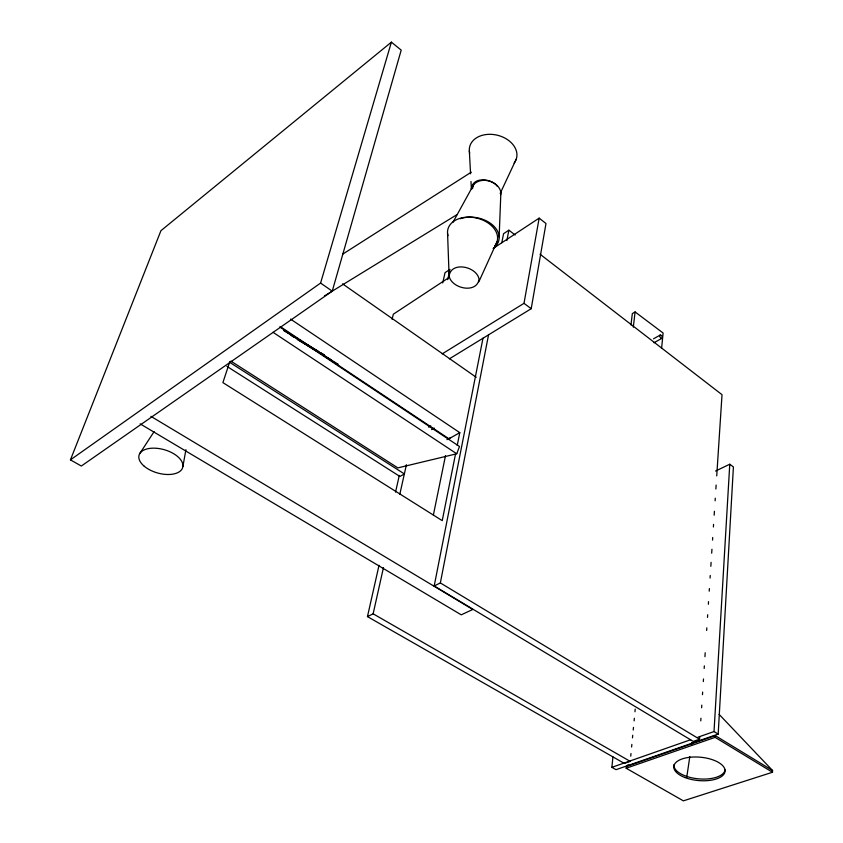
<?xml version="1.0" encoding="UTF-8"?>
<svg xmlns="http://www.w3.org/2000/svg" width="843" height="843" viewBox="0 0 843 843"><rect width="100%" height="100%" fill="white"/><g stroke="black" fill="none" stroke-linecap="round" stroke-linejoin="round"><path stroke-width="1.26" d="M628.161 764.685L626.317 766.54L626.159 768.236L683.388 800.85L772.494 772.251L772.557 770.513L719.1 714.348M499.151 236.894L500.89 192.183C498.519 181.066 481.49 176.187 473.713 184.554L452.891 222.415M449.119 276.104C450.921 260.961 476.801 266.346 479.056 279.149C476.98 294.07 451.585 288.717 449.119 276.104L447.57 233.437M612.945 756.898L611.87 767.33L616.012 769.68L718.183 734.095L733.41 466.938L729.764 464.23L715.559 471.026M718.183 734.095L714.021 731.555L729.764 464.23M772.494 772.251L715.117 737.351L715.222 735.602L626.317 766.54M482.986 338.212L434.198 585.948L693.273 741.408L699.574 739.216L699.743 736.592M700.765 720.87L700.933 718.257M701.618 707.772L701.787 705.148M702.472 694.674L702.64 692.05M703.325 681.576L703.494 678.952M704.179 668.467L704.348 665.854M704.948 656.686L705.201 652.756M706.655 630.48L706.824 627.866M707.509 617.382L707.677 614.758M708.362 604.283L708.531 601.66M709.216 591.185L709.385 588.562M710.069 578.077L710.238 575.463M710.839 566.296L711.092 562.365M711.692 553.187L711.945 549.257M712.546 540.089L712.714 537.476M713.399 526.991L713.568 524.367M714.169 515.199L714.421 511.269M715.106 500.795L715.275 498.171M715.876 489.003L716.129 485.073M716.729 475.905L722.019 394.682L540.078 254.249M472.449 188.716L473.713 184.554M500.658 194.828L500.89 192.183M630.743 756.15L630.985 753.537M631.607 747.014L631.86 744.401M632.482 737.867L632.724 735.254M633.219 730.027L633.472 727.414M634.094 720.881L634.347 718.268M634.969 711.734L635.211 709.121M661.597 348.307L663.114 333.027L635.085 311.942L632.324 313.607L630.975 325.029M633.314 327.179L635.085 311.942M686.76 777.246L689.806 756.603M691.534 745.001L691.913 742.42M449.351 358.855L531.206 308.707L545.99 223.511L539.162 218.137L493.113 248.474M442.227 353.86L523.998 303.332L539.162 218.137M182.899 466.495L185.924 449.667M434.198 585.948L440.352 582.935L488.55 334.84M506.875 240.518L508.887 230.181L515.126 234.997M501.796 242.731L503.566 233.701L508.887 230.181M455.452 454.335L442.238 520.647L222.889 382.617L229.844 361.563M457.233 445.399L459.783 432.649L290.54 319.107M433.397 514.904L445.515 455.568M373.133 613.82L630.237 761.377L624.368 763.431L367.453 616.612L373.133 613.82L383.47 567.55M399.814 494.283L406.41 464.725M447.728 279.634L449.73 270.645M367.453 616.612L379.034 565.274M395.536 492.122L399.297 475.431M442.723 282.921L445.041 272.658L450.025 269.36M392.079 319.276L393.344 314.197L449.256 277.368M332.247 291.151L401.205 50.116L391.394 42.15L160.939 230.687L70.443 459.856L81.328 466.031L332.247 291.151L320.582 283.069L70.443 459.856M320.582 283.069L391.394 42.15M230.856 361.099L397.843 467.886L456.737 453.776L459.498 446.505L279.876 327.052M478.856 281.794L496.97 241.92M500.184 193.426L516.306 159.011M139.854 453.418L154.09 431.648M342.838 254.059L471.269 172.183M324.481 295.925L456.938 214.649M428.623 427.148L430.762 425.905M431.563 429.593L434.219 428.054M446.938 439.656L450.246 437.77M459.783 432.649L448.94 438.803L280.255 326.578M653.515 338.812L660.248 335.05M653.947 342.743L661.818 338.359A1.844 1.001 60.8 0 0 661.481 335.63A1.844 1.001 60.8 0 0 659.784 336.125A1.844 1.001 60.8 0 0 661.818 338.359M611.87 767.33L690.638 739.743M698.025 737.161L714.021 731.555M626.159 768.236L715.117 737.351M140.159 423.871L461.247 614.832L472.797 609.457L150.908 416.347M440.352 582.935L699.574 739.216M283.859 330.393L318.612 351.468M320.856 352.827L324.218 354.861M283.691 330.509L324.039 354.987M291.172 335.525L294.534 337.558M296.778 338.918L331.52 359.982M297.716 339.718L338.075 364.176M715.222 735.602L772.557 770.513M226.893 366.347L399.909 476.474L404.408 473.945L229.76 362.395M273.006 332.3L456.737 453.776M342.553 283.849L476.232 377.285M523.998 303.332L531.206 308.707M497.454 186.472C491.522 178.242 472.185 176.198 471.406 189.117L470.984 181.466M469.33 150.855L470.573 173.816M725.096 769.87A25.722 11.728 5.3 0 1 698.015 778.806A25.722 11.728 5.3 0 1 673.926 764.749M469.699 153.226A24.12 17.724 13.3 0 1 496.812 135.091A24.12 17.724 13.3 0 1 514.104 163.142M460.299 218.748A25.353 17.44 11.6 0 1 492.66 225.049A25.353 17.44 11.6 0 1 493.608 248.063M447.981 235.798A25.364 17.598 12.7 0 1 476.179 217.958A25.364 17.598 12.7 0 1 494.715 246.008M685.043 777.562A25.733 11.718 5.3 0 0 725.012 771.587A25.733 11.718 5.3 0 0 688.215 757.488A25.733 11.718 5.3 0 0 685.043 777.562M144.269 466.263A22.666 12.108 15.7 0 0 181.761 469.446A22.666 12.108 15.7 0 0 156.608 448.286A22.666 12.108 15.7 0 0 144.269 466.263"/></g></svg>
